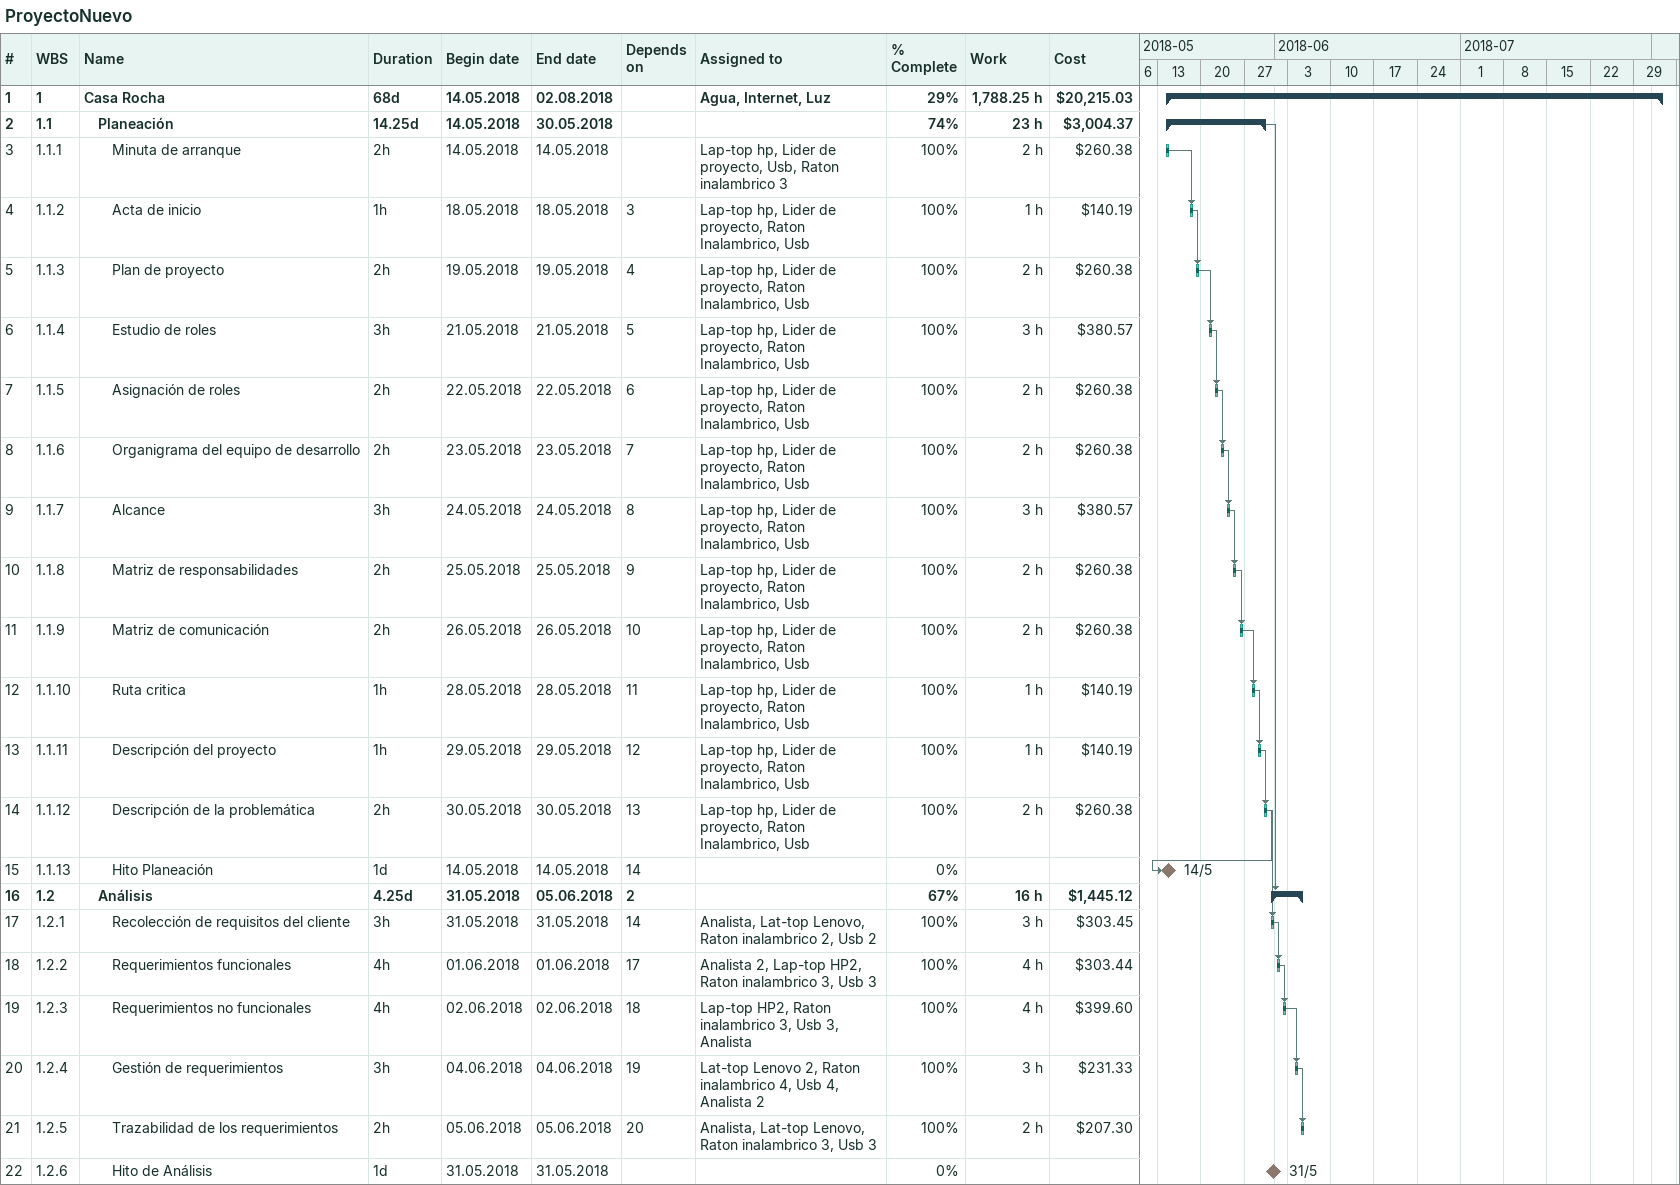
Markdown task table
ProyectoNuevo

| ID | WBS | Task | Duration | Start | Finish | Predecessors | Resources | % complete | Work (h) | Cost ($) |
|---|---|---|---|---|---|---|---|---|---|---|
| 1 | 1 | **Casa Rocha** | 68d | 2018-05-14 | 2018-08-02 |  | Agua, Internet, Luz | 29 | 1788.25 | 20215.03 |
| 2 | 1.1 | **Planeación** | 14.25d | 2018-05-14 | 2018-05-30 |  |  | 74 | 23 | 3004.37 |
| 3 | 1.1.1 | Minuta de arranque | 2h | 2018-05-14 | 2018-05-14 |  | Lap-top hp, Lider de proyecto, Usb, Raton inalambrico 3 | 100 | 2 | 260.38 |
| 4 | 1.1.2 | Acta de inicio | 1h | 2018-05-18 | 2018-05-18 | 3 | Lap-top hp, Lider de proyecto, Raton Inalambrico, Usb | 100 | 1 | 140.19 |
| 5 | 1.1.3 | Plan de proyecto | 2h | 2018-05-19 | 2018-05-19 | 4 | Lap-top hp, Lider de proyecto, Raton Inalambrico, Usb | 100 | 2 | 260.38 |
| 6 | 1.1.4 | Estudio de roles | 3h | 2018-05-21 | 2018-05-21 | 5 | Lap-top hp, Lider de proyecto, Raton Inalambrico, Usb | 100 | 3 | 380.57 |
| 7 | 1.1.5 | Asignación de roles | 2h | 2018-05-22 | 2018-05-22 | 6 | Lap-top hp, Lider de proyecto, Raton Inalambrico, Usb | 100 | 2 | 260.38 |
| 8 | 1.1.6 | Organigrama del equipo de desarrollo | 2h | 2018-05-23 | 2018-05-23 | 7 | Lap-top hp, Lider de proyecto, Raton Inalambrico, Usb | 100 | 2 | 260.38 |
| 9 | 1.1.7 | Alcance | 3h | 2018-05-24 | 2018-05-24 | 8 | Lap-top hp, Lider de proyecto, Raton Inalambrico, Usb | 100 | 3 | 380.57 |
| 10 | 1.1.8 | Matriz de responsabilidades | 2h | 2018-05-25 | 2018-05-25 | 9 | Lap-top hp, Lider de proyecto, Raton Inalambrico, Usb | 100 | 2 | 260.38 |
| 11 | 1.1.9 | Matriz de comunicación | 2h | 2018-05-26 | 2018-05-26 | 10 | Lap-top hp, Lider de proyecto, Raton Inalambrico, Usb | 100 | 2 | 260.38 |
| 12 | 1.1.10 | Ruta critica | 1h | 2018-05-28 | 2018-05-28 | 11 | Lap-top hp, Lider de proyecto, Raton Inalambrico, Usb | 100 | 1 | 140.19 |
| 13 | 1.1.11 | Descripción del proyecto | 1h | 2018-05-29 | 2018-05-29 | 12 | Lap-top hp, Lider de proyecto, Raton Inalambrico, Usb | 100 | 1 | 140.19 |
| 14 | 1.1.12 | Descripción de la problemática | 2h | 2018-05-30 | 2018-05-30 | 13 | Lap-top hp, Lider de proyecto, Raton Inalambrico, Usb | 100 | 2 | 260.38 |
| 15 | 1.1.13 | Hito Planeación | 1d | 2018-05-14 | 2018-05-14 | 14 |  | 0 |  |  |
| 16 | 1.2 | **Análisis** | 4.25d | 2018-05-31 | 2018-06-05 | 2 |  | 67 | 16 | 1445.12 |
| 17 | 1.2.1 | Recolección de requisitos del cliente | 3h | 2018-05-31 | 2018-05-31 | 14 | Analista, Lat-top Lenovo, Raton inalambrico 2, Usb 2 | 100 | 3 | 303.45 |
| 18 | 1.2.2 | Requerimientos funcionales | 4h | 2018-06-01 | 2018-06-01 | 17 | Analista 2, Lap-top HP2, Raton inalambrico 3, Usb 3 | 100 | 4 | 303.44 |
| 19 | 1.2.3 | Requerimientos no funcionales | 4h | 2018-06-02 | 2018-06-02 | 18 | Lap-top HP2, Raton inalambrico 3, Usb 3, Analista | 100 | 4 | 399.60 |
| 20 | 1.2.4 | Gestión de requerimientos | 3h | 2018-06-04 | 2018-06-04 | 19 | Lat-top Lenovo 2, Raton inalambrico 4, Usb 4, Analista 2 | 100 | 3 | 231.33 |
| 21 | 1.2.5 | Trazabilidad de los requerimientos | 2h | 2018-06-05 | 2018-06-05 | 20 | Analista, Lat-top Lenovo, Raton inalambrico 3, Usb 3 | 100 | 2 | 207.30 |
| 22 | 1.2.6 | Hito de Análisis | 1d | 2018-05-31 | 2018-05-31 |  |  | 0 |  |  |
